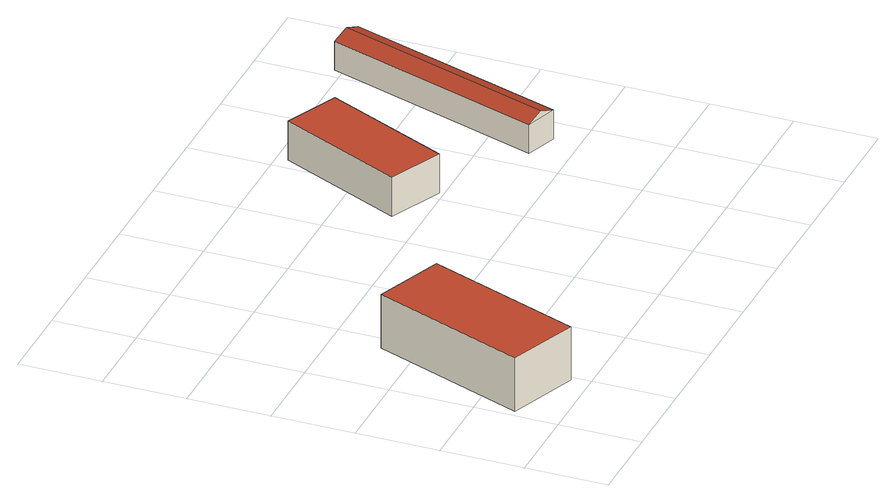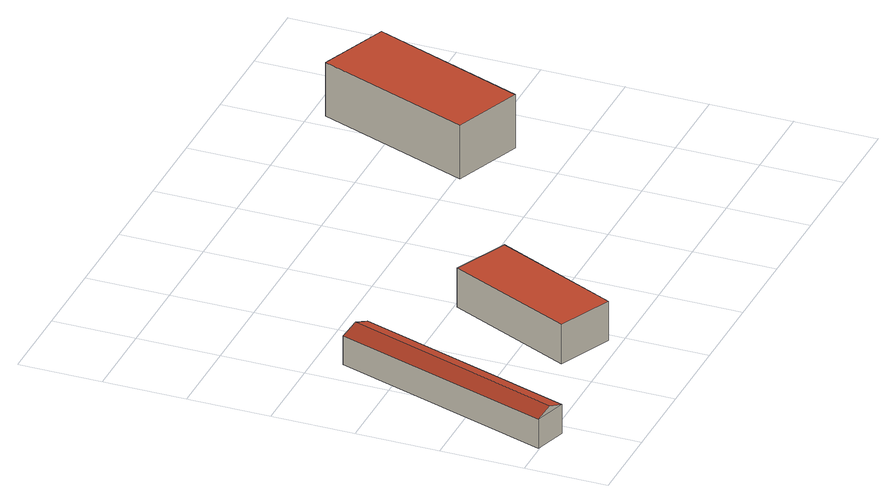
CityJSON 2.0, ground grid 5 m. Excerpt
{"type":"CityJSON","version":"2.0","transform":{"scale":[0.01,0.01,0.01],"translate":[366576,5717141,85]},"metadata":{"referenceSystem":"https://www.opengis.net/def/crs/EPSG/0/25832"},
"CityObjects":{
"building1":{"type":"Building","attributes":{"Geometrietyp2DReferenz":"3000","Gemeindeschluessel":"05513000","function":"31001_2463","roofType":"1000","measuredHeight":3.44,"storeysAboveGround":1},"address":[{"country":"Germany","locality":"Gelsenkirchen","thoroughfareNumber":"135","thoroughfareName":"Westerholter Straße"}],"geometry":[{"type":"Solid","lod":"2","boundaries":[[[[0,1,2,3]],[[4,5,1,0]],[[6,7,5,4]],[[3,2,7,6]],[[4,0,3,6]],[[1,5,7,2]]]],"semantics":{"surfaces":[{"type":"WallSurface"},{"type":"RoofSurface"},{"type":"GroundSurface"}],"values":[[0,0,0,0,1,2]]}}]},
"building2":{"type":"Building","attributes":{"Geometrietyp2DReferenz":"3000","Gemeindeschluessel":"05513000","function":"31001_2463","roofType":"1000","measuredHeight":2.51,"storeysAboveGround":1},"address":[{"country":"Germany","locality":"Gelsenkirchen","thoroughfareNumber":"135","thoroughfareName":"Westerholter Straße"}],"geometry":[{"type":"Solid","lod":"2","boundaries":[[[[8,9,10,11]],[[12,13,9,8]],[[14,15,13,12]],[[11,10,15,14]],[[12,8,11,14]],[[9,13,15,10]]]],"semantics":{"surfaces":[{"type":"WallSurface"},{"type":"RoofSurface"},{"type":"GroundSurface"}],"values":[[0,0,0,0,1,2]]}}]},
"building3":{"type":"Building","attributes":{"Geometrietyp2DReferenz":"3000","Gemeindeschluessel":"05513000","function":"31001_1310","roofType":"3100","measuredHeight":2.26,"storeysAboveGround":1},"address":[{"country":"Germany","locality":"Gelsenkirchen","thoroughfareNumber":"135","thoroughfareName":"Westerholter Straße"}],"geometry":[{"type":"Solid","lod":"2","boundaries":[[[[16,17,18,19]],[[20,21,17,16]],[[22,23,21,20]],[[19,18,23,22]],[[16,24,20]],[[22,25,19]],[[19,25,24,16]],[[20,24,25,22]],[[17,21,23,18]]]],"semantics":{"surfaces":[{"type":"WallSurface"},{"type":"RoofSurface"},{"type":"GroundSurface"}],"values":[[0,0,0,0,0,0,1,1,2]]}}]}
},
"vertices":[
[791,1035,434],[791,1035,91],[369,1196,91],[369,1196,434],[435,97,434],[435,97,91],[12,259,434],[12,259,91],
[2399,2280,328],[2399,2280,77],[2070,2428,77],[2070,2428,328],[2049,1522,328],[2049,1522,77],[1720,1671,328],[1720,1671,77],
[2839,1161,252],[2839,1161,67],[3272,2492,67],[3272,2492,252],[2640,1228,252],[2640,1228,67],[3075,2554,252],[3075,2554,67],[2739,1195,292],[3173,2523,292]
]}
